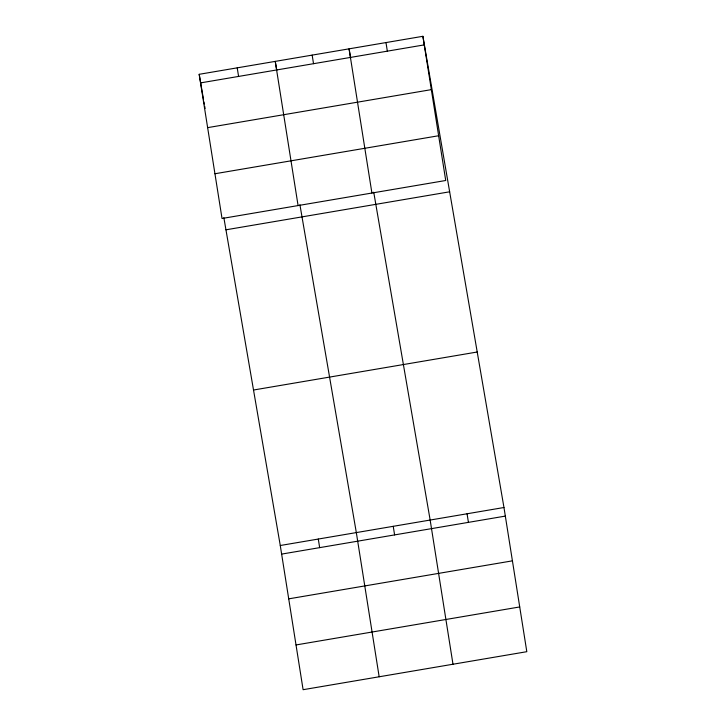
<?xml version="1.0" encoding="UTF-8"?>
<svg xmlns="http://www.w3.org/2000/svg" width="726" height="726" viewBox="0 0 726 726"><rect width="100%" height="100%" fill="white"/><g stroke="black" fill="none" stroke-linecap="round" stroke-linejoin="round"><path stroke-width="1.09" d="M422.895 36.3L445.728 180.493L222.029 218.49L199.187 74.306L422.895 36.3L503.971 507.51L526.813 651.694L303.105 689.7L280.272 545.507L223.862 217.673M200.548 82.891L424.256 44.885M207.636 127.64L431.344 89.634M214.941 173.75L438.64 135.744M225.949 229.806L449.648 191.8M253.51 390.016L477.218 352.01M280.272 545.507L503.971 507.51M281.634 554.101L505.332 516.095M288.721 598.85L512.42 560.844M296.017 644.951L519.725 606.945M350.585 57.663L349.07 48.842L371.912 193.034M373.736 192.209L430.155 520.052L452.988 664.236M276.769 70.204L275.245 61.383L298.087 205.576M299.92 204.75L356.33 532.585L379.163 676.777M199.187 74.306L203.552 99.671M203.933 101.876L204.315 104.081M204.696 106.286L205.077 108.492M467.063 513.781L468.424 522.366M385.978 42.571L387.339 51.156M393.238 526.323L394.599 534.908M312.162 55.112L313.523 63.697M318.297 539.046L319.658 547.64M237.22 67.845L238.582 76.43"/></g></svg>
